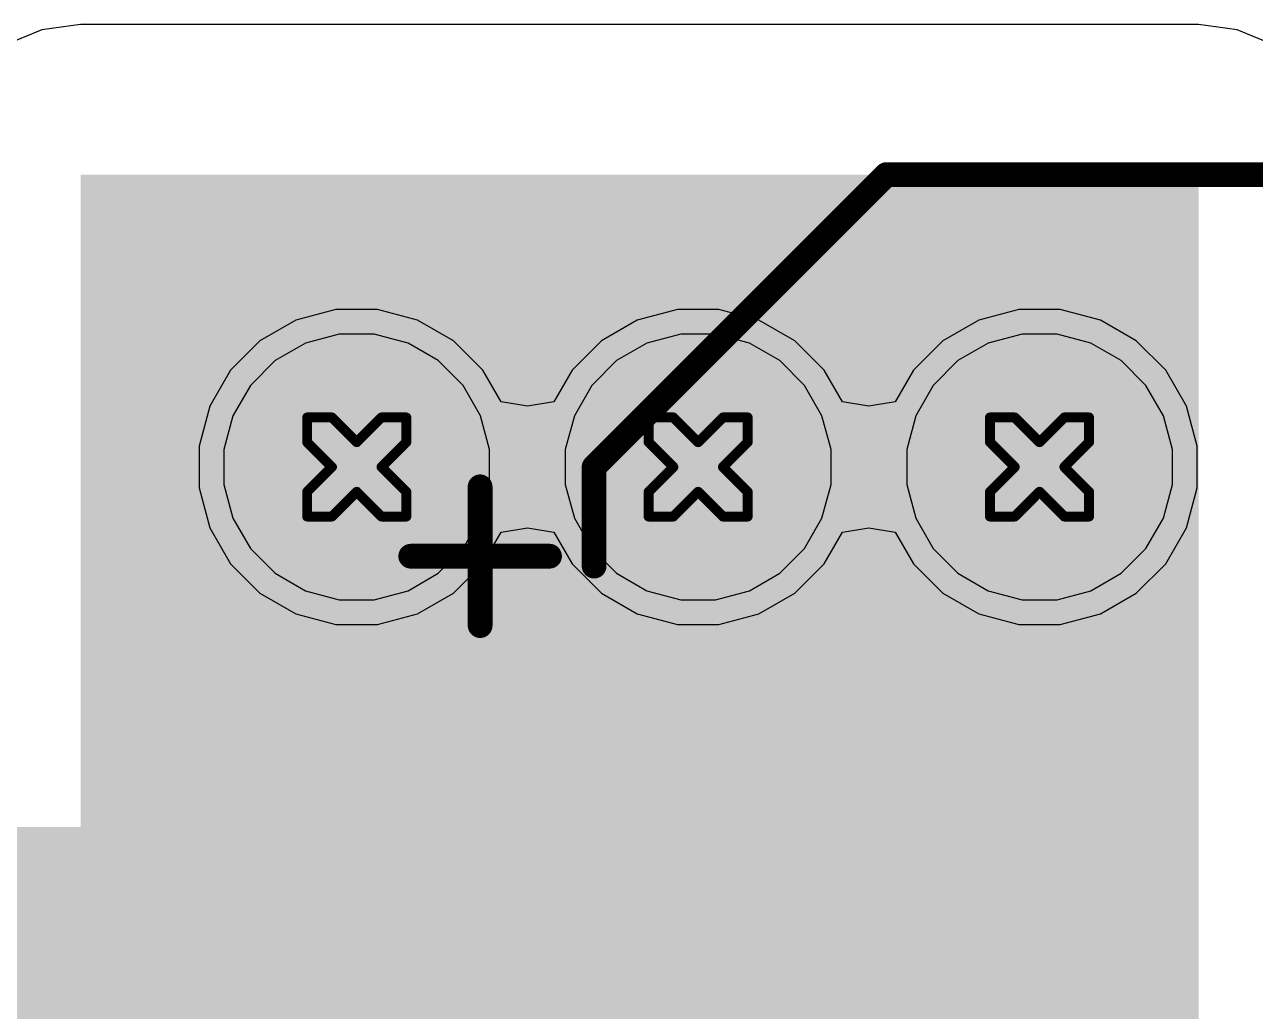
# Model space of a CAD drawing. Header units: inches. Extents: x 0 to 5379, y 0 to 5429.
# Drawn here: x 323.08 to 329.39, y 60.81 to 65.87 of the extents above; entities that cross this region are included whole.
import ezdxf

# ---------------------------------------------------------------- set-up
doc = ezdxf.new("R2010")
doc.units = ezdxf.units.IN
for name, color, linetype in [('Bottom Layer', 5, 'Continuous'), ('Bottom Solder', 6, 'Continuous'), ('Drill Drawing', 1, 'Continuous'), ('GND01', 16, 'Continuous'), ('GND02', 76, 'Continuous'), ('PWR', 156, 'Continuous'), ('SIG 01', 90, 'Continuous'), ('Top Layer', 1, 'Continuous'), ('Top Overlay', 2, 'Continuous'), ('Top Paste', 8, 'Continuous'), ('Top Solder', 216, 'Continuous'), ('Via Holes', 16, 'Continuous')]:
    doc.layers.add(name, color=color, linetype=linetype)

# ---------------------------------------------------------------- blocks, each defined once
blk = doc.blocks.new('RVT1H470M0607_115')
at = {"layer": 'Top Layer'}
blk.add_hatch(color=1, dxfattribs=at).paths.add_polyline_path([(-4.55, 0.8), (-1.05, 0.8), (-1.05, -0.8), (-4.55, -0.8)])
at = {"layer": 'Top Paste'}
blk.add_hatch(color=8, dxfattribs=at).paths.add_polyline_path([(-4.55, 0.8), (-1.05, 0.8), (-1.05, -0.8), (-4.55, -0.8)])
at = {"layer": 'Top Solder'}
blk.add_hatch(color=216, dxfattribs=at).paths.add_polyline_path([(-4.6516, 0.9016), (-0.9484, 0.9016), (-0.9484, -0.9016), (-4.6516, -0.9016)])
at = {"layer": 'Top Overlay'}
for points in [[(-3.3334, 1.8288, 0.127, 0.127, 0), (-1.8348, 3.3274, 0.127, 0.127, 0)], [(-1.8348, 3.3274, 0.127, 0.127, 0), (3.3214, 3.3274, 0.127, 0.127, 0)], [(-3.3334, 1.3208, 0.127, 0.127, 0), (-3.3334, 1.8288, 0.127, 0.127, 0)], [(-3.9176, 1.016, 0.127, 0.127, 0), (-3.9176, 1.7272, 0.127, 0.127, 0)], [(-4.2732, 1.3716, 0.127, 0.127, 0), (-3.562, 1.3716, 0.127, 0.127, 0)]]:
    blk.add_lwpolyline(points, format="xyseb", dxfattribs=at)
for points in [[(-1.8665, 3.3274, 0.0635, 0.0635, 1), (-1.803, 3.3274, 0.0635, 0.0635, 1)], [(-1.8665, 3.3274, 0.0635, 0.0635, 1), (-1.803, 3.3274, 0.0635, 0.0635, 1)], [(-3.3651, 1.8288, 0.0635, 0.0635, 1), (-3.3016, 1.8288, 0.0635, 0.0635, 1)], [(-3.3651, 1.8288, 0.0635, 0.0635, 1), (-3.3016, 1.8288, 0.0635, 0.0635, 1)], [(-3.9493, 1.7272, 0.0635, 0.0635, 1), (-3.8858, 1.7272, 0.0635, 0.0635, 1)], [(-4.3049, 1.3716, 0.0635, 0.0635, 1), (-4.2414, 1.3716, 0.0635, 0.0635, 1)], [(-3.5937, 1.3716, 0.0635, 0.0635, 1), (-3.5302, 1.3716, 0.0635, 0.0635, 1)], [(-3.3651, 1.3208, 0.0635, 0.0635, 1), (-3.3016, 1.3208, 0.0635, 0.0635, 1)], [(-3.9493, 1.016, 0.0635, 0.0635, 1), (-3.8858, 1.016, 0.0635, 0.0635, 1)]]:
    blk.add_lwpolyline(points, format="xyseb", close=True, dxfattribs=at)

msp = doc.modelspace()

# ---------------------------------------------------------------- hatches: boundary and pattern name
at = {"layer": 'Bottom Layer'}
h = msp.add_hatch(color=5, dxfattribs=at)
edge = h.paths.add_edge_path()
edge.add_arc((324.7834, 63.5996), 0.3, 0, 360)
h = msp.add_hatch(color=5, dxfattribs=at)
edge = h.paths.add_edge_path()
edge.add_arc((326.5334, 63.5996), 0.3, 0, 360)
h = msp.add_hatch(color=5, dxfattribs=at)
edge = h.paths.add_edge_path()
edge.add_arc((328.2834, 63.5996), 0.3, 0, 360)
at = {"layer": 'Bottom Solder'}
h = msp.add_hatch(color=6, dxfattribs=at)
edge = h.paths.add_edge_path()
edge.add_arc((324.7834, 63.5996), 0.4016, 0, 360)
h = msp.add_hatch(color=6, dxfattribs=at)
edge = h.paths.add_edge_path()
edge.add_arc((326.5334, 63.5996), 0.4016, 0, 360)
h = msp.add_hatch(color=6, dxfattribs=at)
edge = h.paths.add_edge_path()
edge.add_arc((328.2834, 63.5996), 0.4016, 0, 360)
at = {"layer": 'GND01'}
h = msp.add_hatch(color=16, dxfattribs=at)
edge = h.paths.add_edge_path()
edge.add_arc((324.7834, 63.5996), 0.3, 0, 360)
h = msp.add_hatch(color=16, dxfattribs=at)
edge = h.paths.add_edge_path()
edge.add_arc((326.5334, 63.5996), 0.3, 0, 360)
h = msp.add_hatch(color=16, dxfattribs=at)
edge = h.paths.add_edge_path()
edge.add_arc((328.2834, 63.5996), 0.3, 0, 360)
at = {"layer": 'GND02'}
h = msp.add_hatch(color=76, dxfattribs=at)
edge = h.paths.add_edge_path()
edge.add_arc((324.7834, 63.5996), 0.3, 0, 360)
h = msp.add_hatch(color=76, dxfattribs=at)
edge = h.paths.add_edge_path()
edge.add_arc((326.5334, 63.5996), 0.3, 0, 360)
h = msp.add_hatch(color=76, dxfattribs=at)
edge = h.paths.add_edge_path()
edge.add_arc((328.2834, 63.5996), 0.3, 0, 360)
at = {"layer": 'PWR'}
h = msp.add_hatch(color=156, dxfattribs=at)
edge = h.paths.add_edge_path()
edge.add_arc((324.7834, 63.5996), 0.3, 0, 360)
h = msp.add_hatch(color=156, dxfattribs=at)
edge = h.paths.add_edge_path()
edge.add_arc((326.5334, 63.5996), 0.3, 0, 360)
h = msp.add_hatch(color=156, dxfattribs=at)
edge = h.paths.add_edge_path()
edge.add_arc((328.2834, 63.5996), 0.3, 0, 360)
at = {"layer": 'SIG 01'}
h = msp.add_hatch(color=90, dxfattribs=at)
edge = h.paths.add_edge_path()
edge.add_arc((324.7834, 63.5996), 0.3, 0, 360)
h = msp.add_hatch(color=90, dxfattribs=at)
edge = h.paths.add_edge_path()
edge.add_arc((326.5334, 63.5996), 0.3, 0, 360)
h = msp.add_hatch(color=90, dxfattribs=at)
edge = h.paths.add_edge_path()
edge.add_arc((328.2834, 63.5996), 0.3, 0, 360)
at = {"layer": 'Top Layer'}
for points in [[(323.3674, 58.4434), (329.0982, 58.4434), (329.0982, 65.0982), (323.3674, 65.0982)], [(315.9802, 56.9788), (329.0982, 56.9788), (329.0982, 61.755), (315.9802, 61.755)]]:
    msp.add_hatch(color=1, dxfattribs=at).paths.add_polyline_path(points)
h = msp.add_hatch(color=1, dxfattribs=at)
edge = h.paths.add_edge_path()
edge.add_arc((324.7834, 63.5996), 0.3, 0, 360)
h = msp.add_hatch(color=1, dxfattribs=at)
edge = h.paths.add_edge_path()
edge.add_arc((326.5334, 63.5996), 0.3, 0, 360)
h = msp.add_hatch(color=1, dxfattribs=at)
edge = h.paths.add_edge_path()
edge.add_arc((328.2834, 63.5996), 0.3, 0, 360)
at = {"layer": 'Top Solder'}
h = msp.add_hatch(color=216, dxfattribs=at)
edge = h.paths.add_edge_path()
edge.add_arc((324.7834, 63.5996), 0.4016, 0, 360)
h = msp.add_hatch(color=216, dxfattribs=at)
edge = h.paths.add_edge_path()
edge.add_arc((326.5334, 63.5996), 0.4016, 0, 360)
h = msp.add_hatch(color=216, dxfattribs=at)
edge = h.paths.add_edge_path()
edge.add_arc((328.2834, 63.5996), 0.4016, 0, 360)
at = {"layer": 'Via Holes'}
h = msp.add_hatch(color=7, dxfattribs=at)
edge = h.paths.add_edge_path()
edge.add_arc((324.7834, 63.5996), 0.15, 0, 360)
h = msp.add_hatch(color=7, dxfattribs=at)
edge = h.paths.add_edge_path()
edge.add_arc((326.5334, 63.5996), 0.15, 0, 360)
h = msp.add_hatch(color=7, dxfattribs=at)
edge = h.paths.add_edge_path()
edge.add_arc((328.2834, 63.5996), 0.15, 0, 360)

# ---------------------------------------------------------------- linework, layer by layer
at = {"layer": 'Drill Drawing'}
for points in [[(324.5294, 63.7266, 0.0508, 0.0508, 0), (324.5294, 63.8536, 0.0508, 0.0508, 0)], [(324.5294, 63.8536, 0.0508, 0.0508, 0), (324.6564, 63.8536, 0.0508, 0.0508, 0)], [(324.6564, 63.8536, 0.0508, 0.0508, 0), (324.7834, 63.7266, 0.0508, 0.0508, 0)], [(324.7834, 63.7266, 0.0508, 0.0508, 0), (324.9104, 63.8536, 0.0508, 0.0508, 0)], [(324.9104, 63.8536, 0.0508, 0.0508, 0), (325.0374, 63.8536, 0.0508, 0.0508, 0)], [(325.0374, 63.7266, 0.0508, 0.0508, 0), (325.0374, 63.8536, 0.0508, 0.0508, 0)], [(326.2794, 63.7266, 0.0508, 0.0508, 0), (326.2794, 63.8536, 0.0508, 0.0508, 0)], [(326.2794, 63.8536, 0.0508, 0.0508, 0), (326.4064, 63.8536, 0.0508, 0.0508, 0)], [(326.4064, 63.8536, 0.0508, 0.0508, 0), (326.5334, 63.7266, 0.0508, 0.0508, 0)], [(326.5334, 63.7266, 0.0508, 0.0508, 0), (326.6604, 63.8536, 0.0508, 0.0508, 0)], [(326.6604, 63.8536, 0.0508, 0.0508, 0), (326.7874, 63.8536, 0.0508, 0.0508, 0)], [(326.7874, 63.7266, 0.0508, 0.0508, 0), (326.7874, 63.8536, 0.0508, 0.0508, 0)], [(328.0294, 63.7266, 0.0508, 0.0508, 0), (328.0294, 63.8536, 0.0508, 0.0508, 0)], [(328.0294, 63.8536, 0.0508, 0.0508, 0), (328.1564, 63.8536, 0.0508, 0.0508, 0)], [(328.1564, 63.8536, 0.0508, 0.0508, 0), (328.2834, 63.7266, 0.0508, 0.0508, 0)], [(328.2834, 63.7266, 0.0508, 0.0508, 0), (328.4104, 63.8536, 0.0508, 0.0508, 0)], [(328.4104, 63.8536, 0.0508, 0.0508, 0), (328.5374, 63.8536, 0.0508, 0.0508, 0)], [(328.5374, 63.7266, 0.0508, 0.0508, 0), (328.5374, 63.8536, 0.0508, 0.0508, 0)], [(324.5294, 63.7266, 0.0508, 0.0508, 0), (324.6564, 63.5996, 0.0508, 0.0508, 0)], [(324.9104, 63.5996, 0.0508, 0.0508, 0), (325.0374, 63.7266, 0.0508, 0.0508, 0)], [(326.2794, 63.7266, 0.0508, 0.0508, 0), (326.4064, 63.5996, 0.0508, 0.0508, 0)], [(326.6604, 63.5996, 0.0508, 0.0508, 0), (326.7874, 63.7266, 0.0508, 0.0508, 0)], [(328.0294, 63.7266, 0.0508, 0.0508, 0), (328.1564, 63.5996, 0.0508, 0.0508, 0)], [(328.4104, 63.5996, 0.0508, 0.0508, 0), (328.5374, 63.7266, 0.0508, 0.0508, 0)], [(324.5294, 63.4726, 0.0508, 0.0508, 0), (324.6564, 63.5996, 0.0508, 0.0508, 0)], [(324.9104, 63.5996, 0.0508, 0.0508, 0), (325.0374, 63.4726, 0.0508, 0.0508, 0)], [(326.2794, 63.4726, 0.0508, 0.0508, 0), (326.4064, 63.5996, 0.0508, 0.0508, 0)], [(326.6604, 63.5996, 0.0508, 0.0508, 0), (326.7874, 63.4726, 0.0508, 0.0508, 0)], [(328.0294, 63.4726, 0.0508, 0.0508, 0), (328.1564, 63.5996, 0.0508, 0.0508, 0)], [(328.4104, 63.5996, 0.0508, 0.0508, 0), (328.5374, 63.4726, 0.0508, 0.0508, 0)], [(324.5294, 63.3456, 0.0508, 0.0508, 0), (324.5294, 63.4726, 0.0508, 0.0508, 0)], [(324.6564, 63.3456, 0.0508, 0.0508, 0), (324.7834, 63.4726, 0.0508, 0.0508, 0)], [(324.7834, 63.4726, 0.0508, 0.0508, 0), (324.9104, 63.3456, 0.0508, 0.0508, 0)], [(325.0374, 63.3456, 0.0508, 0.0508, 0), (325.0374, 63.4726, 0.0508, 0.0508, 0)], [(326.2794, 63.3456, 0.0508, 0.0508, 0), (326.2794, 63.4726, 0.0508, 0.0508, 0)], [(326.4064, 63.3456, 0.0508, 0.0508, 0), (326.5334, 63.4726, 0.0508, 0.0508, 0)], [(326.5334, 63.4726, 0.0508, 0.0508, 0), (326.6604, 63.3456, 0.0508, 0.0508, 0)], [(326.7874, 63.3456, 0.0508, 0.0508, 0), (326.7874, 63.4726, 0.0508, 0.0508, 0)], [(328.0294, 63.3456, 0.0508, 0.0508, 0), (328.0294, 63.4726, 0.0508, 0.0508, 0)], [(328.1564, 63.3456, 0.0508, 0.0508, 0), (328.2834, 63.4726, 0.0508, 0.0508, 0)], [(328.2834, 63.4726, 0.0508, 0.0508, 0), (328.4104, 63.3456, 0.0508, 0.0508, 0)], [(328.5374, 63.3456, 0.0508, 0.0508, 0), (328.5374, 63.4726, 0.0508, 0.0508, 0)], [(324.5294, 63.3456, 0.0508, 0.0508, 0), (324.6564, 63.3456, 0.0508, 0.0508, 0)], [(324.9104, 63.3456, 0.0508, 0.0508, 0), (325.0374, 63.3456, 0.0508, 0.0508, 0)], [(326.2794, 63.3456, 0.0508, 0.0508, 0), (326.4064, 63.3456, 0.0508, 0.0508, 0)], [(326.6604, 63.3456, 0.0508, 0.0508, 0), (326.7874, 63.3456, 0.0508, 0.0508, 0)], [(328.0294, 63.3456, 0.0508, 0.0508, 0), (328.1564, 63.3456, 0.0508, 0.0508, 0)], [(328.4104, 63.3456, 0.0508, 0.0508, 0), (328.5374, 63.3456, 0.0508, 0.0508, 0)]]:
    msp.add_lwpolyline(points, format="xyseb", dxfattribs=at)
for points in [[(324.5167, 63.8536, 0.0254, 0.0254, 1), (324.5421, 63.8536, 0.0254, 0.0254, 1)], [(324.5167, 63.8536, 0.0254, 0.0254, 1), (324.5421, 63.8536, 0.0254, 0.0254, 1)], [(324.6437, 63.8536, 0.0254, 0.0254, 1), (324.6691, 63.8536, 0.0254, 0.0254, 1)], [(324.6437, 63.8536, 0.0254, 0.0254, 1), (324.6691, 63.8536, 0.0254, 0.0254, 1)], [(324.8977, 63.8536, 0.0254, 0.0254, 1), (324.9231, 63.8536, 0.0254, 0.0254, 1)], [(324.8977, 63.8536, 0.0254, 0.0254, 1), (324.9231, 63.8536, 0.0254, 0.0254, 1)], [(325.0247, 63.8536, 0.0254, 0.0254, 1), (325.0501, 63.8536, 0.0254, 0.0254, 1)], [(325.0247, 63.8536, 0.0254, 0.0254, 1), (325.0501, 63.8536, 0.0254, 0.0254, 1)], [(326.2667, 63.8536, 0.0254, 0.0254, 1), (326.2921, 63.8536, 0.0254, 0.0254, 1)], [(326.2667, 63.8536, 0.0254, 0.0254, 1), (326.2921, 63.8536, 0.0254, 0.0254, 1)], [(326.3937, 63.8536, 0.0254, 0.0254, 1), (326.4191, 63.8536, 0.0254, 0.0254, 1)], [(326.3937, 63.8536, 0.0254, 0.0254, 1), (326.4191, 63.8536, 0.0254, 0.0254, 1)], [(326.6477, 63.8536, 0.0254, 0.0254, 1), (326.6731, 63.8536, 0.0254, 0.0254, 1)], [(326.6477, 63.8536, 0.0254, 0.0254, 1), (326.6731, 63.8536, 0.0254, 0.0254, 1)], [(326.7747, 63.8536, 0.0254, 0.0254, 1), (326.8001, 63.8536, 0.0254, 0.0254, 1)], [(326.7747, 63.8536, 0.0254, 0.0254, 1), (326.8001, 63.8536, 0.0254, 0.0254, 1)], [(328.0167, 63.8536, 0.0254, 0.0254, 1), (328.0421, 63.8536, 0.0254, 0.0254, 1)], [(328.0167, 63.8536, 0.0254, 0.0254, 1), (328.0421, 63.8536, 0.0254, 0.0254, 1)], [(328.1437, 63.8536, 0.0254, 0.0254, 1), (328.1691, 63.8536, 0.0254, 0.0254, 1)], [(328.1437, 63.8536, 0.0254, 0.0254, 1), (328.1691, 63.8536, 0.0254, 0.0254, 1)], [(328.3977, 63.8536, 0.0254, 0.0254, 1), (328.4231, 63.8536, 0.0254, 0.0254, 1)], [(328.3977, 63.8536, 0.0254, 0.0254, 1), (328.4231, 63.8536, 0.0254, 0.0254, 1)], [(328.5247, 63.8536, 0.0254, 0.0254, 1), (328.5501, 63.8536, 0.0254, 0.0254, 1)], [(328.5247, 63.8536, 0.0254, 0.0254, 1), (328.5501, 63.8536, 0.0254, 0.0254, 1)], [(324.5167, 63.7266, 0.0254, 0.0254, 1), (324.5421, 63.7266, 0.0254, 0.0254, 1)], [(324.5167, 63.7266, 0.0254, 0.0254, 1), (324.5421, 63.7266, 0.0254, 0.0254, 1)], [(324.7707, 63.7266, 0.0254, 0.0254, 1), (324.7961, 63.7266, 0.0254, 0.0254, 1)], [(324.7707, 63.7266, 0.0254, 0.0254, 1), (324.7961, 63.7266, 0.0254, 0.0254, 1)], [(325.0247, 63.7266, 0.0254, 0.0254, 1), (325.0501, 63.7266, 0.0254, 0.0254, 1)], [(325.0247, 63.7266, 0.0254, 0.0254, 1), (325.0501, 63.7266, 0.0254, 0.0254, 1)], [(326.2667, 63.7266, 0.0254, 0.0254, 1), (326.2921, 63.7266, 0.0254, 0.0254, 1)], [(326.2667, 63.7266, 0.0254, 0.0254, 1), (326.2921, 63.7266, 0.0254, 0.0254, 1)], [(326.5207, 63.7266, 0.0254, 0.0254, 1), (326.5461, 63.7266, 0.0254, 0.0254, 1)], [(326.5207, 63.7266, 0.0254, 0.0254, 1), (326.5461, 63.7266, 0.0254, 0.0254, 1)], [(326.7747, 63.7266, 0.0254, 0.0254, 1), (326.8001, 63.7266, 0.0254, 0.0254, 1)], [(326.7747, 63.7266, 0.0254, 0.0254, 1), (326.8001, 63.7266, 0.0254, 0.0254, 1)], [(328.0167, 63.7266, 0.0254, 0.0254, 1), (328.0421, 63.7266, 0.0254, 0.0254, 1)], [(328.0167, 63.7266, 0.0254, 0.0254, 1), (328.0421, 63.7266, 0.0254, 0.0254, 1)], [(328.2707, 63.7266, 0.0254, 0.0254, 1), (328.2961, 63.7266, 0.0254, 0.0254, 1)], [(328.2707, 63.7266, 0.0254, 0.0254, 1), (328.2961, 63.7266, 0.0254, 0.0254, 1)], [(328.5247, 63.7266, 0.0254, 0.0254, 1), (328.5501, 63.7266, 0.0254, 0.0254, 1)], [(328.5247, 63.7266, 0.0254, 0.0254, 1), (328.5501, 63.7266, 0.0254, 0.0254, 1)], [(324.6437, 63.5996, 0.0254, 0.0254, 1), (324.6691, 63.5996, 0.0254, 0.0254, 1)], [(324.6437, 63.5996, 0.0254, 0.0254, 1), (324.6691, 63.5996, 0.0254, 0.0254, 1)], [(324.8977, 63.5996, 0.0254, 0.0254, 1), (324.9231, 63.5996, 0.0254, 0.0254, 1)], [(324.8977, 63.5996, 0.0254, 0.0254, 1), (324.9231, 63.5996, 0.0254, 0.0254, 1)], [(326.3937, 63.5996, 0.0254, 0.0254, 1), (326.4191, 63.5996, 0.0254, 0.0254, 1)], [(326.3937, 63.5996, 0.0254, 0.0254, 1), (326.4191, 63.5996, 0.0254, 0.0254, 1)], [(326.6477, 63.5996, 0.0254, 0.0254, 1), (326.6731, 63.5996, 0.0254, 0.0254, 1)], [(326.6477, 63.5996, 0.0254, 0.0254, 1), (326.6731, 63.5996, 0.0254, 0.0254, 1)], [(328.1437, 63.5996, 0.0254, 0.0254, 1), (328.1691, 63.5996, 0.0254, 0.0254, 1)], [(328.1437, 63.5996, 0.0254, 0.0254, 1), (328.1691, 63.5996, 0.0254, 0.0254, 1)], [(328.3977, 63.5996, 0.0254, 0.0254, 1), (328.4231, 63.5996, 0.0254, 0.0254, 1)], [(328.3977, 63.5996, 0.0254, 0.0254, 1), (328.4231, 63.5996, 0.0254, 0.0254, 1)], [(324.5167, 63.4726, 0.0254, 0.0254, 1), (324.5421, 63.4726, 0.0254, 0.0254, 1)], [(324.5167, 63.4726, 0.0254, 0.0254, 1), (324.5421, 63.4726, 0.0254, 0.0254, 1)], [(324.7707, 63.4726, 0.0254, 0.0254, 1), (324.7961, 63.4726, 0.0254, 0.0254, 1)], [(324.7707, 63.4726, 0.0254, 0.0254, 1), (324.7961, 63.4726, 0.0254, 0.0254, 1)], [(325.0247, 63.4726, 0.0254, 0.0254, 1), (325.0501, 63.4726, 0.0254, 0.0254, 1)], [(325.0247, 63.4726, 0.0254, 0.0254, 1), (325.0501, 63.4726, 0.0254, 0.0254, 1)], [(326.2667, 63.4726, 0.0254, 0.0254, 1), (326.2921, 63.4726, 0.0254, 0.0254, 1)], [(326.2667, 63.4726, 0.0254, 0.0254, 1), (326.2921, 63.4726, 0.0254, 0.0254, 1)], [(326.5207, 63.4726, 0.0254, 0.0254, 1), (326.5461, 63.4726, 0.0254, 0.0254, 1)], [(326.5207, 63.4726, 0.0254, 0.0254, 1), (326.5461, 63.4726, 0.0254, 0.0254, 1)], [(326.7747, 63.4726, 0.0254, 0.0254, 1), (326.8001, 63.4726, 0.0254, 0.0254, 1)], [(326.7747, 63.4726, 0.0254, 0.0254, 1), (326.8001, 63.4726, 0.0254, 0.0254, 1)], [(328.0167, 63.4726, 0.0254, 0.0254, 1), (328.0421, 63.4726, 0.0254, 0.0254, 1)], [(328.0167, 63.4726, 0.0254, 0.0254, 1), (328.0421, 63.4726, 0.0254, 0.0254, 1)], [(328.2707, 63.4726, 0.0254, 0.0254, 1), (328.2961, 63.4726, 0.0254, 0.0254, 1)], [(328.2707, 63.4726, 0.0254, 0.0254, 1), (328.2961, 63.4726, 0.0254, 0.0254, 1)], [(328.5247, 63.4726, 0.0254, 0.0254, 1), (328.5501, 63.4726, 0.0254, 0.0254, 1)], [(328.5247, 63.4726, 0.0254, 0.0254, 1), (328.5501, 63.4726, 0.0254, 0.0254, 1)], [(324.5167, 63.3456, 0.0254, 0.0254, 1), (324.5421, 63.3456, 0.0254, 0.0254, 1)], [(324.5167, 63.3456, 0.0254, 0.0254, 1), (324.5421, 63.3456, 0.0254, 0.0254, 1)], [(324.6437, 63.3456, 0.0254, 0.0254, 1), (324.6691, 63.3456, 0.0254, 0.0254, 1)], [(324.6437, 63.3456, 0.0254, 0.0254, 1), (324.6691, 63.3456, 0.0254, 0.0254, 1)], [(324.8977, 63.3456, 0.0254, 0.0254, 1), (324.9231, 63.3456, 0.0254, 0.0254, 1)], [(324.8977, 63.3456, 0.0254, 0.0254, 1), (324.9231, 63.3456, 0.0254, 0.0254, 1)], [(325.0247, 63.3456, 0.0254, 0.0254, 1), (325.0501, 63.3456, 0.0254, 0.0254, 1)], [(325.0247, 63.3456, 0.0254, 0.0254, 1), (325.0501, 63.3456, 0.0254, 0.0254, 1)], [(326.2667, 63.3456, 0.0254, 0.0254, 1), (326.2921, 63.3456, 0.0254, 0.0254, 1)], [(326.2667, 63.3456, 0.0254, 0.0254, 1), (326.2921, 63.3456, 0.0254, 0.0254, 1)], [(326.3937, 63.3456, 0.0254, 0.0254, 1), (326.4191, 63.3456, 0.0254, 0.0254, 1)], [(326.3937, 63.3456, 0.0254, 0.0254, 1), (326.4191, 63.3456, 0.0254, 0.0254, 1)], [(326.6477, 63.3456, 0.0254, 0.0254, 1), (326.6731, 63.3456, 0.0254, 0.0254, 1)], [(326.6477, 63.3456, 0.0254, 0.0254, 1), (326.6731, 63.3456, 0.0254, 0.0254, 1)], [(326.7747, 63.3456, 0.0254, 0.0254, 1), (326.8001, 63.3456, 0.0254, 0.0254, 1)], [(326.7747, 63.3456, 0.0254, 0.0254, 1), (326.8001, 63.3456, 0.0254, 0.0254, 1)], [(328.0167, 63.3456, 0.0254, 0.0254, 1), (328.0421, 63.3456, 0.0254, 0.0254, 1)], [(328.0167, 63.3456, 0.0254, 0.0254, 1), (328.0421, 63.3456, 0.0254, 0.0254, 1)], [(328.1437, 63.3456, 0.0254, 0.0254, 1), (328.1691, 63.3456, 0.0254, 0.0254, 1)], [(328.1437, 63.3456, 0.0254, 0.0254, 1), (328.1691, 63.3456, 0.0254, 0.0254, 1)], [(328.3977, 63.3456, 0.0254, 0.0254, 1), (328.4231, 63.3456, 0.0254, 0.0254, 1)], [(328.3977, 63.3456, 0.0254, 0.0254, 1), (328.4231, 63.3456, 0.0254, 0.0254, 1)], [(328.5247, 63.3456, 0.0254, 0.0254, 1), (328.5501, 63.3456, 0.0254, 0.0254, 1)], [(328.5247, 63.3456, 0.0254, 0.0254, 1), (328.5501, 63.3456, 0.0254, 0.0254, 1)]]:
    msp.add_lwpolyline(points, format="xyseb", close=True, dxfattribs=at)
at = {"layer": 'GND01'}
for p, q in [((324.4715, 64.3526), (324.2873, 64.2462)), ((324.677, 64.4076), (324.4715, 64.3526)), ((324.8898, 64.4076), (324.677, 64.4076)), ((325.0953, 64.3526), (324.8898, 64.4076)), ((325.2795, 64.2462), (325.0953, 64.3526)), ((326.2215, 64.3526), (326.0373, 64.2462)), ((326.427, 64.4076), (326.2215, 64.3526)), ((326.6398, 64.4076), (326.427, 64.4076)), ((326.8453, 64.3526), (326.6398, 64.4076)), ((327.0295, 64.2462), (326.8453, 64.3526)), ((327.9715, 64.3526), (327.7873, 64.2462)), ((328.177, 64.4076), (327.9715, 64.3526)), ((328.3898, 64.4076), (328.177, 64.4076)), ((328.5953, 64.3526), (328.3898, 64.4076)), ((328.7795, 64.2462), (328.5953, 64.3526)), ((324.2873, 64.2462), (324.1368, 64.0957)), ((325.43, 64.0957), (325.2795, 64.2462)), ((326.0373, 64.2462), (325.8868, 64.0957)), ((327.18, 64.0957), (327.0295, 64.2462)), ((327.7873, 64.2462), (327.6368, 64.0957)), ((328.93, 64.0957), (328.7795, 64.2462)), ((324.1368, 64.0957), (324.0305, 63.9115)), ((325.5235, 63.9338), (325.43, 64.0957)), ((325.8868, 64.0957), (325.7933, 63.9338)), ((327.2735, 63.9338), (327.18, 64.0957)), ((327.6368, 64.0957), (327.5433, 63.9338)), ((329.0363, 63.9115), (328.93, 64.0957)), ((324.0305, 63.9115), (323.9754, 63.706)), ((325.6584, 63.9119), (325.5235, 63.9338)), ((325.7933, 63.9338), (325.6584, 63.9119)), ((327.4084, 63.9119), (327.2735, 63.9338)), ((327.5433, 63.9338), (327.4084, 63.9119)), ((329.0914, 63.706), (329.0363, 63.9115)), ((323.9754, 63.706), (323.9754, 63.4932)), ((329.0914, 63.4932), (329.0914, 63.706)), ((323.9754, 63.4932), (324.0305, 63.2877)), ((329.0363, 63.2877), (329.0914, 63.4932)), ((324.0305, 63.2877), (324.1368, 63.1035)), ((325.5235, 63.2655), (325.6584, 63.2874)), ((325.6584, 63.2874), (325.7933, 63.2655)), ((327.2735, 63.2655), (327.4084, 63.2874)), ((327.4084, 63.2874), (327.5433, 63.2655)), ((328.93, 63.1035), (329.0363, 63.2877)), ((325.43, 63.1035), (325.5235, 63.2655)), ((325.7933, 63.2655), (325.8868, 63.1035)), ((327.18, 63.1035), (327.2735, 63.2655)), ((327.5433, 63.2655), (327.6368, 63.1035)), ((324.1368, 63.1035), (324.2873, 62.9531)), ((325.2795, 62.9531), (325.43, 63.1035)), ((325.8868, 63.1035), (326.0373, 62.9531)), ((327.0295, 62.9531), (327.18, 63.1035)), ((327.6368, 63.1035), (327.7873, 62.9531)), ((328.7795, 62.9531), (328.93, 63.1035)), ((324.2873, 62.9531), (324.4715, 62.8467)), ((325.0953, 62.8467), (325.2795, 62.9531)), ((326.0373, 62.9531), (326.2215, 62.8467)), ((326.8453, 62.8467), (327.0295, 62.9531)), ((327.7873, 62.9531), (327.9715, 62.8467)), ((328.5953, 62.8467), (328.7795, 62.9531)), ((324.4715, 62.8467), (324.677, 62.7916)), ((324.8898, 62.7916), (325.0953, 62.8467)), ((326.2215, 62.8467), (326.427, 62.7916)), ((326.6398, 62.7916), (326.8453, 62.8467)), ((327.9715, 62.8467), (328.177, 62.7916)), ((328.3898, 62.7916), (328.5953, 62.8467)), ((324.677, 62.7916), (324.8898, 62.7916)), ((326.427, 62.7916), (326.6398, 62.7916)), ((328.177, 62.7916), (328.3898, 62.7916))]:
    msp.add_line(p, q, dxfattribs=at)
at = {"layer": 'GND02'}
for p, q in [((324.4715, 64.3526), (324.2873, 64.2462)), ((324.677, 64.4076), (324.4715, 64.3526)), ((324.8898, 64.4076), (324.677, 64.4076)), ((325.0953, 64.3526), (324.8898, 64.4076)), ((325.2795, 64.2462), (325.0953, 64.3526)), ((326.2215, 64.3526), (326.0373, 64.2462)), ((326.427, 64.4076), (326.2215, 64.3526)), ((326.6398, 64.4076), (326.427, 64.4076)), ((326.8453, 64.3526), (326.6398, 64.4076)), ((327.0295, 64.2462), (326.8453, 64.3526)), ((327.9715, 64.3526), (327.7873, 64.2462)), ((328.177, 64.4076), (327.9715, 64.3526)), ((328.3898, 64.4076), (328.177, 64.4076)), ((328.5953, 64.3526), (328.3898, 64.4076)), ((328.7795, 64.2462), (328.5953, 64.3526)), ((324.2873, 64.2462), (324.1368, 64.0957)), ((325.43, 64.0957), (325.2795, 64.2462)), ((326.0373, 64.2462), (325.8868, 64.0957)), ((327.18, 64.0957), (327.0295, 64.2462)), ((327.7873, 64.2462), (327.6368, 64.0957)), ((328.93, 64.0957), (328.7795, 64.2462)), ((324.1368, 64.0957), (324.0305, 63.9115)), ((325.5235, 63.9338), (325.43, 64.0957)), ((325.8868, 64.0957), (325.7933, 63.9338)), ((327.2735, 63.9338), (327.18, 64.0957)), ((327.6368, 64.0957), (327.5433, 63.9338)), ((329.0363, 63.9115), (328.93, 64.0957)), ((324.0305, 63.9115), (323.9754, 63.706)), ((325.6584, 63.9119), (325.5235, 63.9338)), ((325.7933, 63.9338), (325.6584, 63.9119)), ((327.4084, 63.9119), (327.2735, 63.9338)), ((327.5433, 63.9338), (327.4084, 63.9119)), ((329.0914, 63.706), (329.0363, 63.9115)), ((323.9754, 63.706), (323.9754, 63.4932)), ((329.0914, 63.4932), (329.0914, 63.706)), ((323.9754, 63.4932), (324.0305, 63.2877)), ((329.0363, 63.2877), (329.0914, 63.4932)), ((324.0305, 63.2877), (324.1368, 63.1035)), ((325.5235, 63.2655), (325.6584, 63.2874)), ((325.6584, 63.2874), (325.7933, 63.2655)), ((327.2735, 63.2655), (327.4084, 63.2874)), ((327.4084, 63.2874), (327.5433, 63.2655)), ((328.93, 63.1035), (329.0363, 63.2877)), ((325.43, 63.1035), (325.5235, 63.2655)), ((325.7933, 63.2655), (325.8868, 63.1035)), ((327.18, 63.1035), (327.2735, 63.2655)), ((327.5433, 63.2655), (327.6368, 63.1035)), ((324.1368, 63.1035), (324.2873, 62.9531)), ((325.2795, 62.9531), (325.43, 63.1035)), ((325.8868, 63.1035), (326.0373, 62.9531)), ((327.0295, 62.9531), (327.18, 63.1035)), ((327.6368, 63.1035), (327.7873, 62.9531)), ((328.7795, 62.9531), (328.93, 63.1035)), ((324.2873, 62.9531), (324.4715, 62.8467)), ((325.0953, 62.8467), (325.2795, 62.9531)), ((326.0373, 62.9531), (326.2215, 62.8467)), ((326.8453, 62.8467), (327.0295, 62.9531)), ((327.7873, 62.9531), (327.9715, 62.8467)), ((328.5953, 62.8467), (328.7795, 62.9531)), ((324.4715, 62.8467), (324.677, 62.7916)), ((324.8898, 62.7916), (325.0953, 62.8467)), ((326.2215, 62.8467), (326.427, 62.7916)), ((326.6398, 62.7916), (326.8453, 62.8467)), ((327.9715, 62.8467), (328.177, 62.7916)), ((328.3898, 62.7916), (328.5953, 62.8467)), ((324.677, 62.7916), (324.8898, 62.7916)), ((326.427, 62.7916), (326.6398, 62.7916)), ((328.177, 62.7916), (328.3898, 62.7916))]:
    msp.add_line(p, q, dxfattribs=at)
at = {"layer": 'PWR'}
for p, q in [((324.4715, 64.3526), (324.2873, 64.2462)), ((324.677, 64.4076), (324.4715, 64.3526)), ((324.8898, 64.4076), (324.677, 64.4076)), ((325.0953, 64.3526), (324.8898, 64.4076)), ((325.2795, 64.2462), (325.0953, 64.3526)), ((326.2215, 64.3526), (326.0373, 64.2462)), ((326.427, 64.4076), (326.2215, 64.3526)), ((326.6398, 64.4076), (326.427, 64.4076)), ((326.8453, 64.3526), (326.6398, 64.4076)), ((327.0295, 64.2462), (326.8453, 64.3526)), ((327.9715, 64.3526), (327.7873, 64.2462)), ((328.177, 64.4076), (327.9715, 64.3526)), ((328.3898, 64.4076), (328.177, 64.4076)), ((328.5953, 64.3526), (328.3898, 64.4076)), ((328.7795, 64.2462), (328.5953, 64.3526)), ((324.2873, 64.2462), (324.1368, 64.0957)), ((325.43, 64.0957), (325.2795, 64.2462)), ((326.0373, 64.2462), (325.8868, 64.0957)), ((327.18, 64.0957), (327.0295, 64.2462)), ((327.7873, 64.2462), (327.6368, 64.0957)), ((328.93, 64.0957), (328.7795, 64.2462)), ((324.1368, 64.0957), (324.0305, 63.9115)), ((325.5235, 63.9338), (325.43, 64.0957)), ((325.8868, 64.0957), (325.7933, 63.9338)), ((327.2735, 63.9338), (327.18, 64.0957)), ((327.6368, 64.0957), (327.5433, 63.9338)), ((329.0363, 63.9115), (328.93, 64.0957)), ((324.0305, 63.9115), (323.9754, 63.706)), ((325.6584, 63.9119), (325.5235, 63.9338)), ((325.7933, 63.9338), (325.6584, 63.9119)), ((327.4084, 63.9119), (327.2735, 63.9338)), ((327.5433, 63.9338), (327.4084, 63.9119)), ((329.0914, 63.706), (329.0363, 63.9115)), ((323.9754, 63.706), (323.9754, 63.4932)), ((329.0914, 63.4932), (329.0914, 63.706)), ((323.9754, 63.4932), (324.0305, 63.2877)), ((329.0363, 63.2877), (329.0914, 63.4932)), ((324.0305, 63.2877), (324.1368, 63.1035)), ((325.5235, 63.2655), (325.6584, 63.2874)), ((325.6584, 63.2874), (325.7933, 63.2655)), ((327.2735, 63.2655), (327.4084, 63.2874)), ((327.4084, 63.2874), (327.5433, 63.2655)), ((328.93, 63.1035), (329.0363, 63.2877)), ((325.43, 63.1035), (325.5235, 63.2655)), ((325.7933, 63.2655), (325.8868, 63.1035)), ((327.18, 63.1035), (327.2735, 63.2655)), ((327.5433, 63.2655), (327.6368, 63.1035)), ((324.1368, 63.1035), (324.2873, 62.9531)), ((325.2795, 62.9531), (325.43, 63.1035)), ((325.8868, 63.1035), (326.0373, 62.9531)), ((327.0295, 62.9531), (327.18, 63.1035)), ((327.6368, 63.1035), (327.7873, 62.9531)), ((328.7795, 62.9531), (328.93, 63.1035)), ((324.2873, 62.9531), (324.4715, 62.8467)), ((325.0953, 62.8467), (325.2795, 62.9531)), ((326.0373, 62.9531), (326.2215, 62.8467)), ((326.8453, 62.8467), (327.0295, 62.9531)), ((327.7873, 62.9531), (327.9715, 62.8467)), ((328.5953, 62.8467), (328.7795, 62.9531)), ((324.4715, 62.8467), (324.677, 62.7916)), ((324.8898, 62.7916), (325.0953, 62.8467)), ((326.2215, 62.8467), (326.427, 62.7916)), ((326.6398, 62.7916), (326.8453, 62.8467)), ((327.9715, 62.8467), (328.177, 62.7916)), ((328.3898, 62.7916), (328.5953, 62.8467)), ((324.677, 62.7916), (324.8898, 62.7916)), ((326.427, 62.7916), (326.6398, 62.7916)), ((328.177, 62.7916), (328.3898, 62.7916))]:
    msp.add_line(p, q, dxfattribs=at)
at = {"layer": 'SIG 01'}
for p, q in [((324.5205, 64.2342), (324.3653, 64.1446)), ((324.6937, 64.2806), (324.5205, 64.2342)), ((324.8731, 64.2806), (324.6937, 64.2806)), ((325.0463, 64.2342), (324.8731, 64.2806)), ((325.2015, 64.1446), (325.0463, 64.2342)), ((326.2705, 64.2342), (326.1153, 64.1446)), ((326.4438, 64.2806), (326.2705, 64.2342)), ((326.6231, 64.2806), (326.4438, 64.2806)), ((326.7963, 64.2342), (326.6231, 64.2806)), ((326.9516, 64.1446), (326.7963, 64.2342)), ((328.0206, 64.2342), (327.8653, 64.1446)), ((328.1938, 64.2806), (328.0206, 64.2342)), ((328.3731, 64.2806), (328.1938, 64.2806)), ((328.5463, 64.2342), (328.3731, 64.2806)), ((328.7016, 64.1446), (328.5463, 64.2342)), ((324.3653, 64.1446), (324.2385, 64.0178)), ((325.3283, 64.0178), (325.2015, 64.1446)), ((326.1153, 64.1446), (325.9885, 64.0178)), ((327.0783, 64.0178), (326.9516, 64.1446)), ((327.8653, 64.1446), (327.7385, 64.0178)), ((328.8283, 64.0178), (328.7016, 64.1446)), ((324.2385, 64.0178), (324.1488, 63.8625)), ((325.418, 63.8625), (325.3283, 64.0178)), ((325.9885, 64.0178), (325.8988, 63.8625)), ((327.168, 63.8625), (327.0783, 64.0178)), ((327.7385, 64.0178), (327.6488, 63.8625)), ((328.918, 63.8625), (328.8283, 64.0178)), ((324.1488, 63.8625), (324.1024, 63.6893)), ((325.4644, 63.6893), (325.418, 63.8625)), ((325.8988, 63.8625), (325.8524, 63.6893)), ((327.2144, 63.6893), (327.168, 63.8625)), ((327.6488, 63.8625), (327.6024, 63.6893)), ((328.9644, 63.6893), (328.918, 63.8625)), ((324.1024, 63.6893), (324.1024, 63.51)), ((325.4644, 63.51), (325.4644, 63.6893)), ((325.8524, 63.6893), (325.8524, 63.51)), ((327.2144, 63.51), (327.2144, 63.6893)), ((327.6024, 63.6893), (327.6024, 63.51)), ((328.9644, 63.51), (328.9644, 63.6893)), ((324.1024, 63.51), (324.1488, 63.3368)), ((325.418, 63.3368), (325.4644, 63.51)), ((325.8524, 63.51), (325.8988, 63.3368)), ((327.168, 63.3368), (327.2144, 63.51)), ((327.6024, 63.51), (327.6488, 63.3368)), ((328.918, 63.3368), (328.9644, 63.51)), ((324.1488, 63.3368), (324.2385, 63.1815)), ((325.3283, 63.1815), (325.418, 63.3368)), ((325.8988, 63.3368), (325.9885, 63.1815)), ((327.0783, 63.1815), (327.168, 63.3368)), ((327.6488, 63.3368), (327.7385, 63.1815)), ((328.8283, 63.1815), (328.918, 63.3368)), ((324.2385, 63.1815), (324.3653, 63.0547)), ((325.2015, 63.0547), (325.3283, 63.1815)), ((325.9885, 63.1815), (326.1153, 63.0547)), ((326.9516, 63.0547), (327.0783, 63.1815)), ((327.7385, 63.1815), (327.8653, 63.0547)), ((328.7016, 63.0547), (328.8283, 63.1815)), ((324.3653, 63.0547), (324.5205, 62.965)), ((325.0463, 62.965), (325.2015, 63.0547)), ((326.1153, 63.0547), (326.2705, 62.965)), ((326.7963, 62.965), (326.9516, 63.0547)), ((327.8653, 63.0547), (328.0206, 62.965)), ((328.5463, 62.965), (328.7016, 63.0547)), ((324.5205, 62.965), (324.6937, 62.9186)), ((324.8731, 62.9186), (325.0463, 62.965)), ((326.2705, 62.965), (326.4438, 62.9186)), ((326.6231, 62.9186), (326.7963, 62.965)), ((328.0206, 62.965), (328.1938, 62.9186)), ((328.3731, 62.9186), (328.5463, 62.965)), ((324.6937, 62.9186), (324.8731, 62.9186)), ((326.4438, 62.9186), (326.6231, 62.9186)), ((328.1938, 62.9186), (328.3731, 62.9186))]:
    msp.add_line(p, q, dxfattribs=at)
at = {"layer": 'Top Layer'}
for p, q in [((323.3674, 65.8668), (323.1685, 65.8406)), ((329.0982, 65.8668), (323.3674, 65.8668)), ((329.2971, 65.8406), (329.0982, 65.8668)), ((323.1685, 65.8406), (322.9831, 65.7638)), ((329.4825, 65.7638), (329.2971, 65.8406))]:
    msp.add_line(p, q, dxfattribs=at)

# ---------------------------------------------------------------- block references
msp.add_blockref('RVT1H470M0607_115', (329.3334, 61.7708))

doc.saveas('drawing.dxf')
